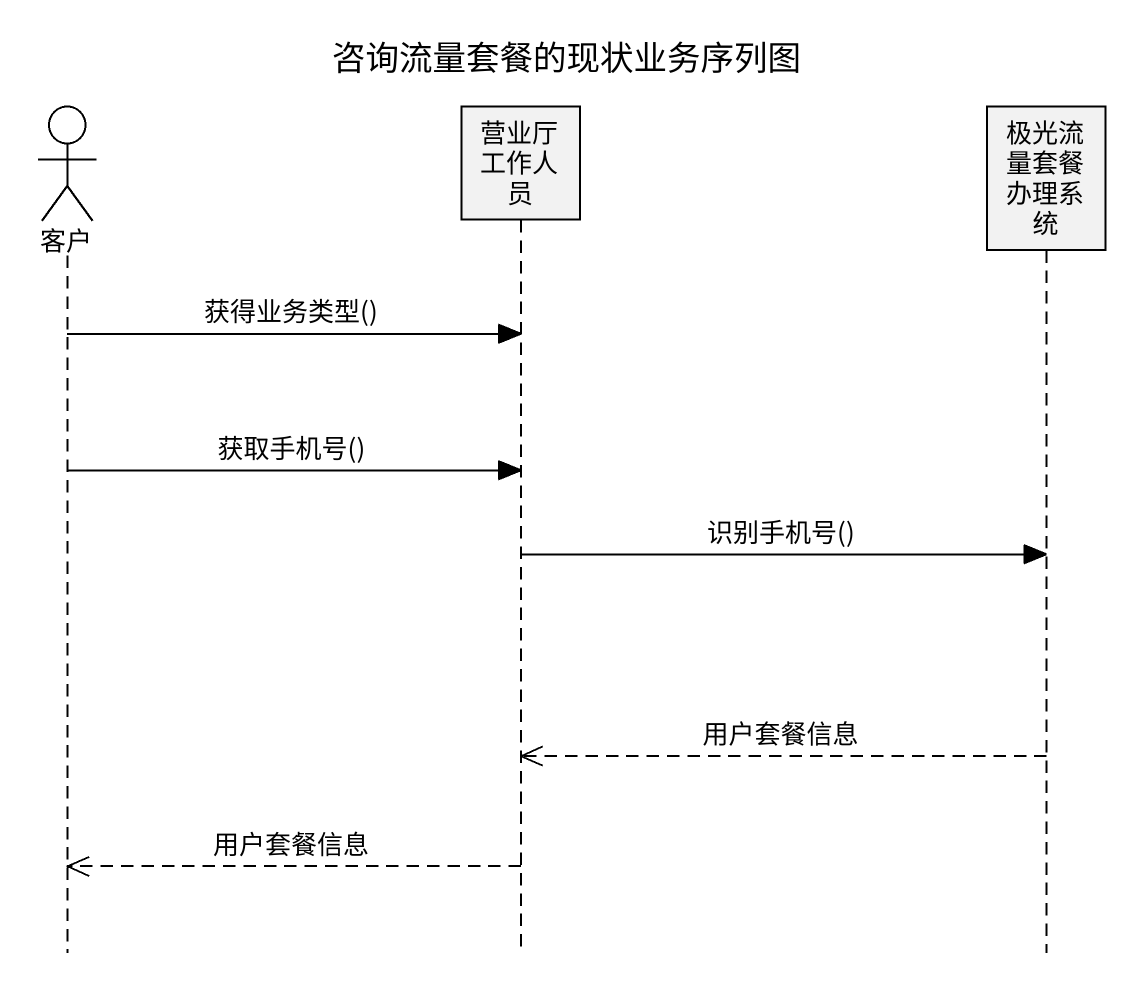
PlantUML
@startuml
title 咨询流量套餐的现状业务序列图
hide footbox
actor 客户
participant 营业厅工作人员
participant 极光流量套餐办理系统

客户 -> 营业厅工作人员 : 获得业务类型()
客户 -> 营业厅工作人员 : 获取手机号()
营业厅工作人员 -> 极光流量套餐办理系统 : 识别手机号()
极光流量套餐办理系统 -->> 营业厅工作人员 : 用户套餐信息
营业厅工作人员 -->> 客户 : 用户套餐信息
@enduml
